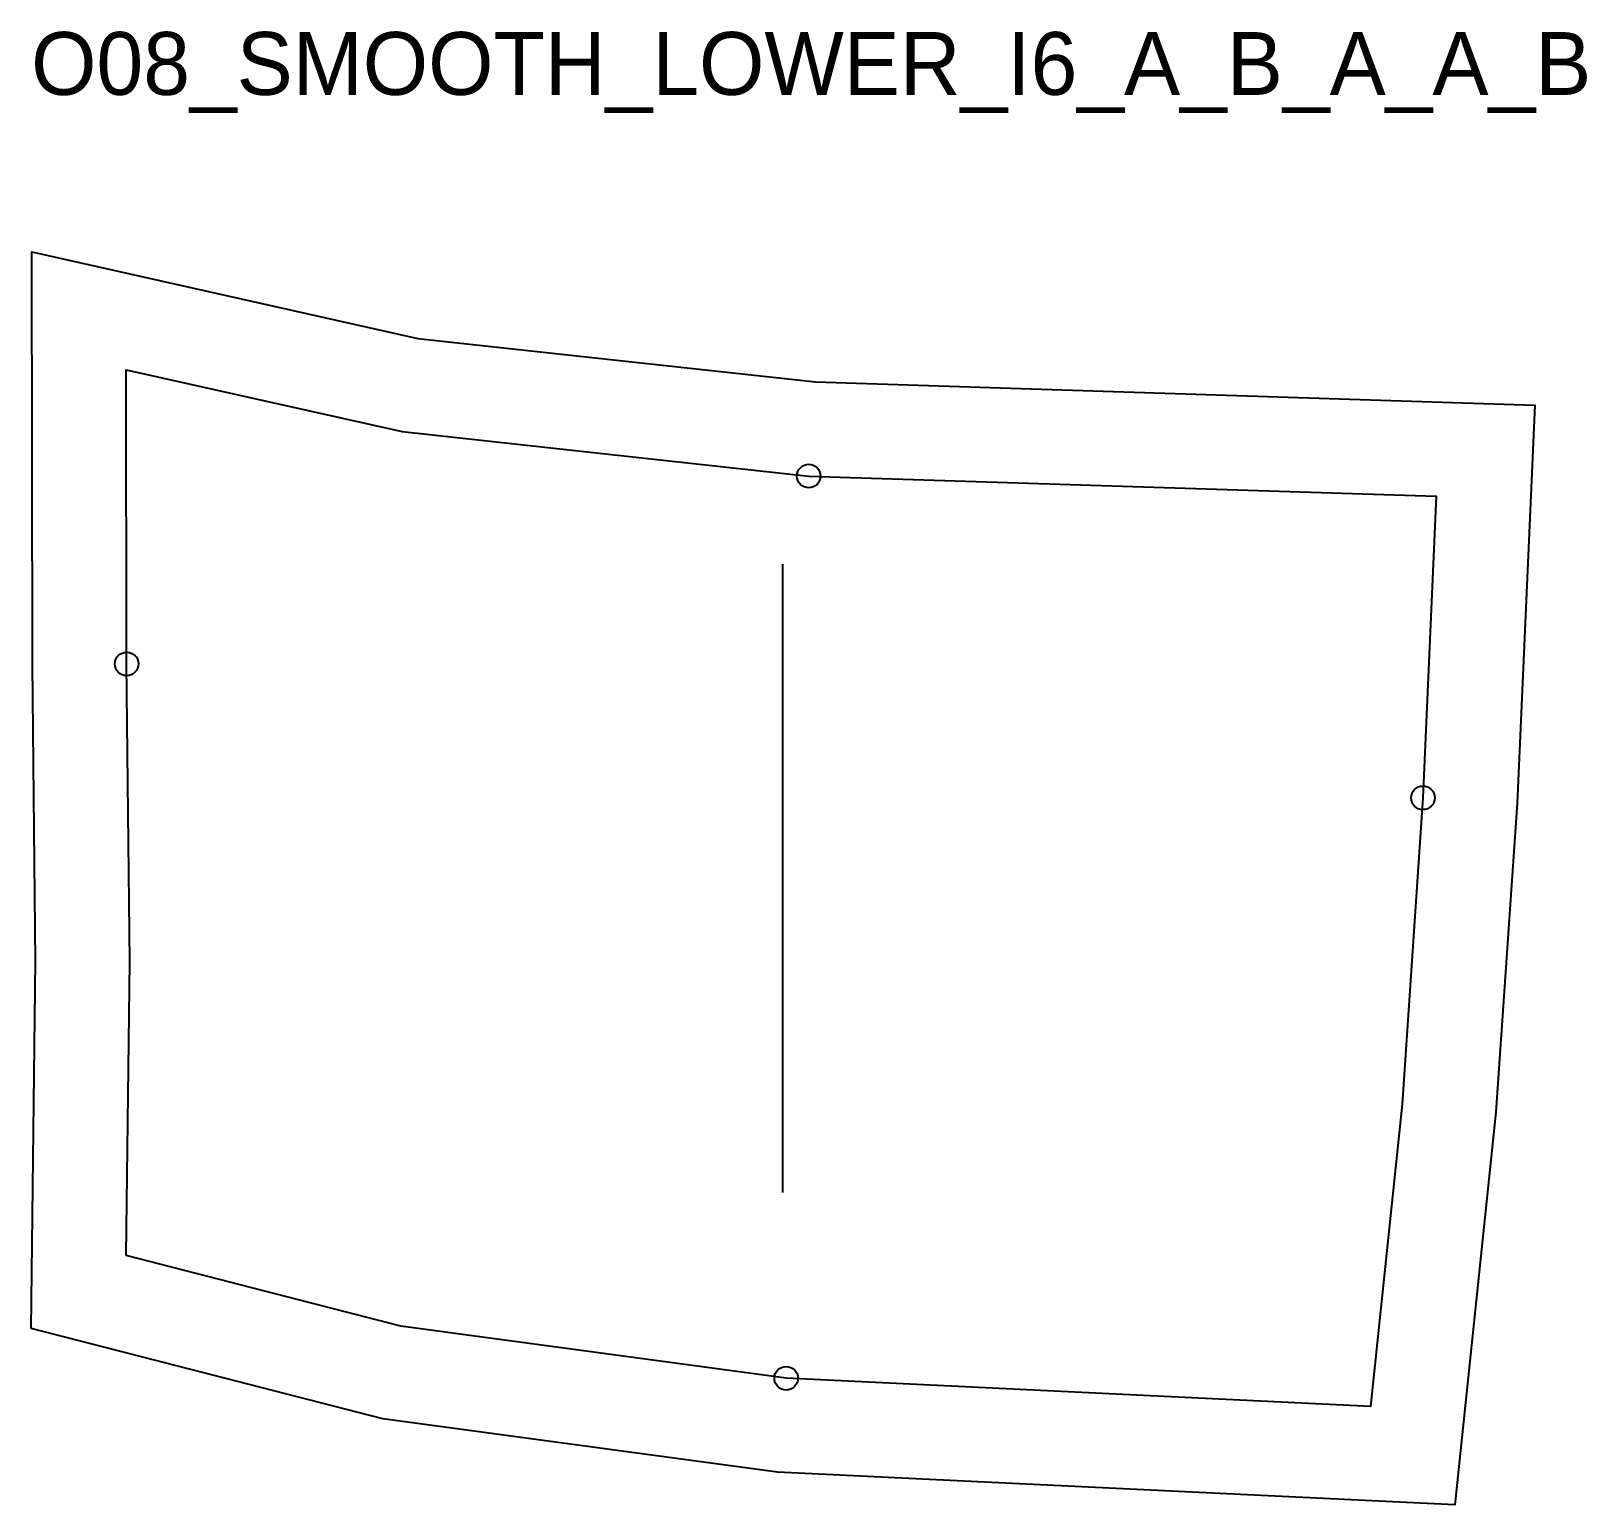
# Model space of a CAD drawing. Header units: millimetres. Extents: x -12 to 186, y -32 to 156.
import ezdxf

# ---------------------------------------------------------------- set-up
doc = ezdxf.new("R2010")
doc.units = ezdxf.units.MM
for name, color, linetype in [('CUT', 1, 'Continuous'), ('GRAIN', 3, 'Continuous'), ('ID', 7, 'Continuous'), ('NOTCH', 2, 'Continuous'), ('SEAM', 5, 'Continuous')]:
    doc.layers.add(name, color=color, linetype=linetype)

msp = doc.modelspace()

# ---------------------------------------------------------------- linework, layer by layer
at = {"layer": 'CUT'}
msp.add_lwpolyline([(-12.11, -9.28), (-11.56, 37.45), (-11.95, 75.24), (-12.02, 127.75), (37.11, 116.74), (87.72, 111.21), (179.28, 108.25), (177.03, 57.59), (174.35, 18.24), (169.12, -31.75), (82.9, -27.59), (32.65, -20.78), (-12.11, -9.28)], close=True, dxfattribs=at)
at = {"layer": 'GRAIN'}
msp.add_line((83.59, 8), (83.59, 88), dxfattribs=at)
at = {"layer": 'NOTCH'}
for centre in [(86.87, 99.23), (0.05, 75.31), (165.05, 58.26), (84, -15.63)]:
    msp.add_circle(centre, 1.5, dxfattribs=at)
at = {"layer": 'SEAM'}
msp.add_lwpolyline([(0, 0), (0.44, 37.44), (0.05, 75.31), (0, 112.76), (35.14, 104.88), (86.87, 99.23), (166.75, 96.65), (165.05, 58.26), (162.39, 19.27), (158.37, -19.22), (84, -15.63), (34.96, -8.98)], close=True, dxfattribs=at)

# ---------------------------------------------------------------- texts
at = {"layer": 'ID'}
msp.add_text('O08_SMOOTH_LOWER_I6_A_B_A_A_B', height=8, dxfattribs=at).set_placement((-12.11, 147.75))

doc.saveas('drawing.dxf')
